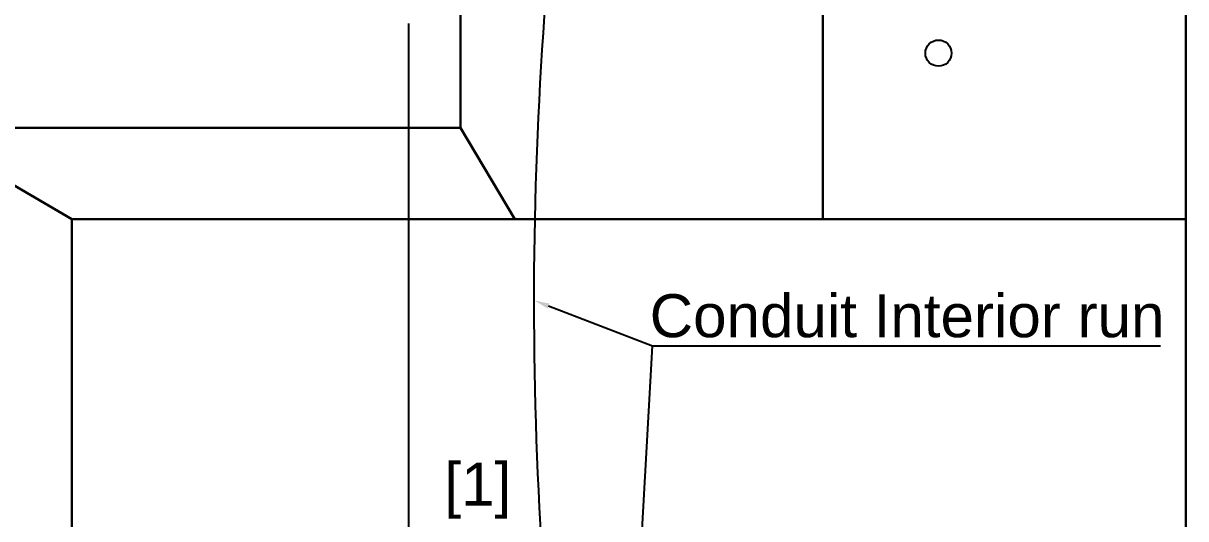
# Model space of a CAD drawing. Header units: millimetres. Extents: x -419 to 20046, y -14642 to 2638.
# Drawn here: x 2924.6 to 3194.6, y -8883.5 to -8768.4 of the extents above; entities that cross this region are included whole.
import ezdxf

# ---------------------------------------------------------------- set-up
doc = ezdxf.new("R2010")
doc.units = ezdxf.units.MM
doc.layers.add('PDF2_0', color=7, linetype='Continuous', true_color=0x636466)
doc.layers.add('PDF2_Text', color=7, linetype='Continuous')
doc.styles.add('PDF Arial', font='arial.ttf')

msp = doc.modelspace()

# ---------------------------------------------------------------- linework, layer by layer
at = {"layer": 'PDF2_0', "color": 7, "lineweight": 30}
for points in [[(2935.85, -8903.096), (2935.85, -8813.911), (3194.593, -8813.911), (3194.593, -8654.706), (3026.124, -8654.706), (3026.124, -8792.75)], [(3110.313, -8654.706), (3110.313, -8813.911)], [(2921.863, -8939.332), (2899.522, -8939.332), (2899.522, -8792.75), (3026.124, -8792.75), (3038.748, -8813.911)], [(2935.85, -8813.911), (2899.522, -8792.75)], [(3194.593, -9024.43), (3194.593, -8813.911)]]:
    msp.add_lwpolyline(points, dxfattribs=at)
at = {"layer": 'PDF2_0', "color": 7, "lineweight": 25}
for points in [[(3014.136, -8918.262), (3014.136, -8768.502)], [(3046.558, -8834.073), (3070.716, -8843.337), (3070.807, -8843.337), (3188.69, -8843.337)], [(3062.088, -8998.001), (3070.716, -8843.337)]]:
    msp.add_lwpolyline(points, dxfattribs=at)
msp.add_circle((3137.15, -8775.359), 3.042, dxfattribs=at)
at = {"layer": 'PDF2_0', "color": 1, "lineweight": 25}
msp.add_arc((3953.209, -8832.995), 910.035, 169.115549, 185.008868, dxfattribs=at)
at = {"layer": 'PDF2_0', "color": 7, "transparency": 33554559}
msp.add_solid([(3046.376, -8834.709), (3043.198, -8832.802), (3046.74, -8833.528)], dxfattribs=at)

# ---------------------------------------------------------------- texts
at = {"layer": 'PDF2_Text', "attachment_point": 7, "style": 'PDF Arial'}
for s, insert, char_height in [('Conduit Interior run', (3070.08, -8841.509), 9.99966), ('[1]', (3022.4, -8883.53), 9.9997)]:
    msp.add_mtext(s, dxfattribs=dict(at, insert=insert, char_height=char_height))

doc.saveas('drawing.dxf')
